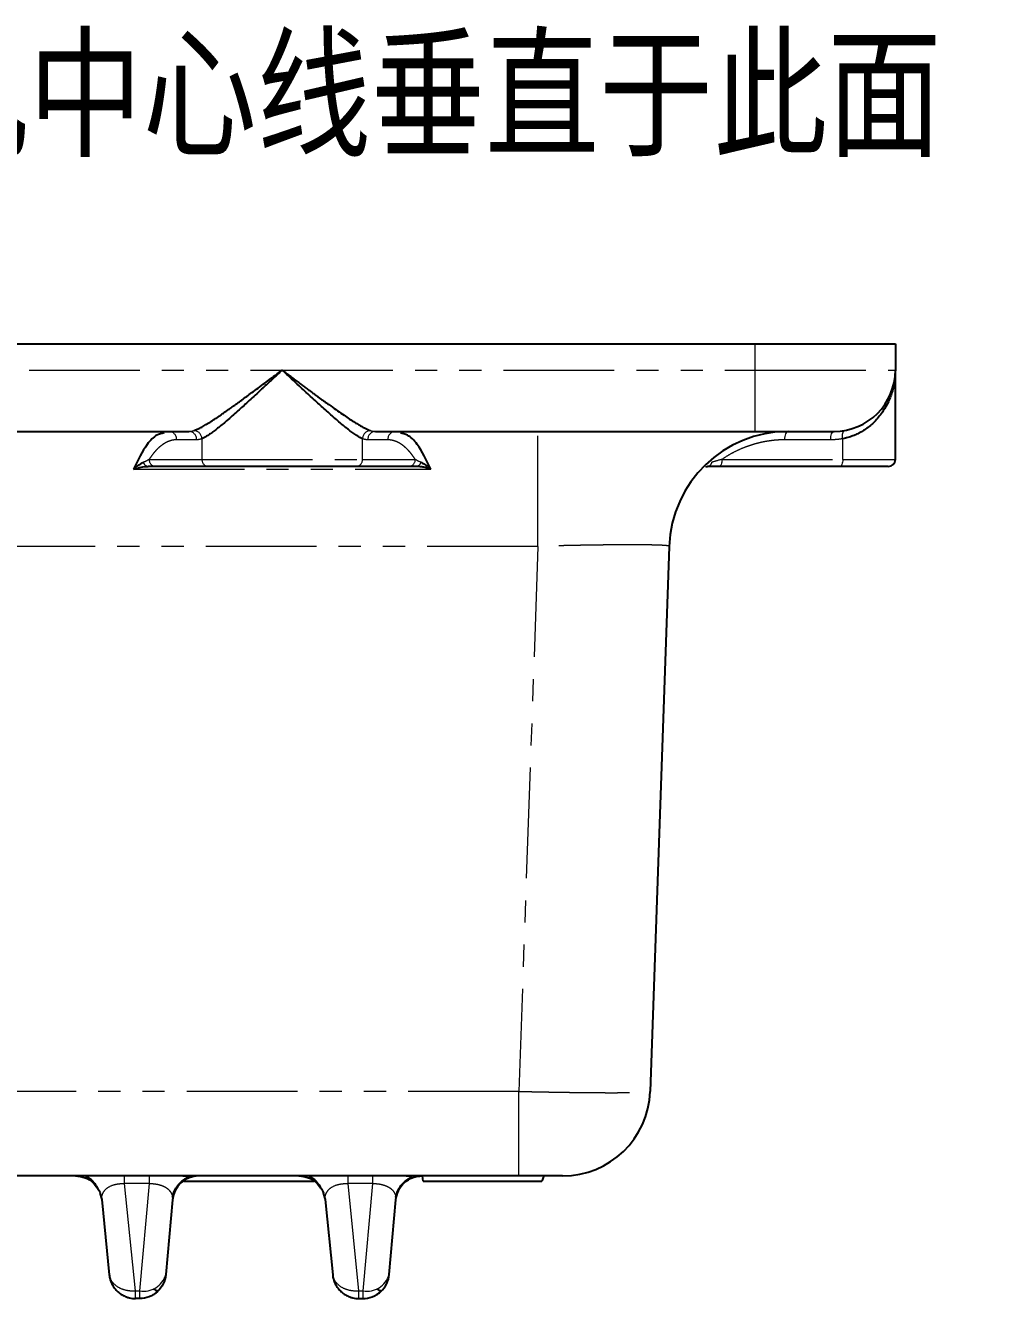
# Model space of a CAD drawing. Header units: millimetres. Extents: x 2028 to 3302, y -96 to 792.
# Drawn here: x 2440.1 to 2496.1, y 61.7 to 134.8 of the extents above; entities that cross this region are included whole.
import ezdxf

# ---------------------------------------------------------------- set-up
doc = ezdxf.new("R2010")
doc.units = ezdxf.units.MM
doc.linetypes.add('PHANTOM', pattern=[12.7, 6.35, -1.27, 1.27, -1.27, 1.27, -1.27])
doc.layers.get('0').update_dxf_attribs({"linetype": 'CONTINUOUS'})
doc.layers.add('dim', color=82, linetype='CONTINUOUS', lineweight=9)
doc.styles.get("Standard").update_dxf_attribs({"font": '', "width": 0.8})
doc.styles.get('Standard').set_extended_font_data('SimSun')
doc.dimstyles.new('111', dxfattribs={"dimtxt": 10, "dimasz": 7, "dimexe": 1.6, "dimexo": 0.8, "dimgap": 1, "dimtad": 1, "dimzin": 0, "dimdsep": 46, "dimtxsty": 'Standard', "dimcen": 0, "dimclrd": 3, "dimclre": 3, "dimclrt": 3, "dimadec": 0, "dimazin": 0, "dimtfac": 1, "dimtofl": 0, "dimtmove": 0, "dimatfit": 3, "dimfxl": 1, "dimtolj": 1, "dimlwd": 9, "dimlwe": 9, "dimarcsym": 0})

msp = doc.modelspace()

# ---------------------------------------------------------------- linework, layer by layer
at = {"color": 7, "linetype": 'Continuous', "lineweight": 25}
for p, q in [((2231.71, 116.522), (2481.955, 116.522)), ((2481.955, 116.522), (2489.995, 116.522)), ((2489.995, 116.522), (2489.995, 115.014)), ((2489.995, 109.889), (2489.995, 115.014)), ((2394.846, 111.497), (2449.469, 111.497)), ((2460.171, 111.497), (2481.955, 111.497)), ((2450.583, 109.487), (2447.557, 109.487)), ((2462.083, 109.487), (2459.057, 109.487)), ((2479.118, 109.47), (2479.214, 109.487)), ((2486.82, 109.487), (2479.887, 109.487)), ((2477.021, 104.901), (2475.929, 73.634)), ((2468.396, 68.784), (2245.27, 68.784)), ((2462.913, 68.483), (2462.86, 68.784)), ((2469.823, 68.784), (2469.717, 68.483)), ((2462.913, 68.483), (2469.717, 68.483)), ((2444.358, 67.804), (2444.468, 67.428)), ((2444.468, 67.428), (2444.903, 63.106)), ((2448.528, 67.412), (2448.142, 63.122)), ((2457.172, 67.802), (2457.282, 67.428)), ((2457.282, 67.428), (2457.717, 63.106)), ((2460.956, 63.122), (2461.342, 67.412)), ((2446.641, 61.749), (2446.403, 61.749)), ((2459.217, 61.749), (2459.454, 61.749))]:
    msp.add_line(p, q, dxfattribs=at)
at = {"color": 7, "linetype": 'PHANTOM', "lineweight": 18}
for p, q in [((2481.955, 115.014), (2481.955, 116.522)), ((2389.495, 115.014), (2454.82, 115.014)), ((2454.82, 115.014), (2481.955, 115.014)), ((2481.955, 111.497), (2481.955, 115.014)), ((2481.955, 115.014), (2489.995, 115.014)), ((2450.215, 111.075), (2450.215, 109.889)), ((2459.426, 109.889), (2459.426, 111.075)), ((2469.488, 104.901), (2469.488, 111.497)), ((2486.98, 109.889), (2486.98, 111.075)), ((2449.911, 111.014), (2448.764, 111.014)), ((2460.876, 111.014), (2459.729, 111.014)), ((2486.285, 111.014), (2483.657, 111.014)), ((2447.189, 109.889), (2450.215, 109.889)), ((2450.215, 109.889), (2459.426, 109.889)), ((2459.426, 109.889), (2462.452, 109.889)), ((2480.047, 109.889), (2486.98, 109.889)), ((2486.98, 109.889), (2489.995, 109.889)), ((2446.299, 109.334), (2463.342, 109.334)), ((2469.488, 104.901), (2244.178, 104.901)), ((2469.488, 104.901), (2468.396, 73.634)), ((2468.396, 73.634), (2245.27, 73.634)), ((2468.396, 68.784), (2468.396, 73.634)), ((2445.783, 68.343), (2445.783, 68.784)), ((2458.597, 68.343), (2458.597, 68.784)), ((2447.195, 68.343), (2445.783, 68.343)), ((2446.403, 62.191), (2445.783, 68.343)), ((2447.195, 68.343), (2446.641, 62.191)), ((2460.008, 68.343), (2458.597, 68.343)), ((2459.217, 62.191), (2458.597, 68.343)), ((2460.008, 68.343), (2459.454, 62.191)), ((2446.403, 62.191), (2446.641, 62.191)), ((2459.217, 62.191), (2459.454, 62.191))]:
    msp.add_line(p, q, dxfattribs=at)
at = {"color": 7, "linetype": 'PHANTOM', "lineweight": 18, "flags": 128}
for points in [[(2483.657, 111.014), (2483.661, 111.109), (2483.672, 111.199), (2483.69, 111.282), (2483.714, 111.356), (2483.743, 111.416), (2483.777, 111.46), (2483.813, 111.488), (2483.85, 111.497)], [(2486.285, 111.014), (2486.288, 111.109), (2486.299, 111.199), (2486.317, 111.282), (2486.341, 111.356), (2486.371, 111.416), (2486.404, 111.46), (2486.44, 111.488), (2486.478, 111.497)], [(2486.98, 111.075), (2486.971, 111.164), (2486.968, 111.25), (2486.972, 111.33), (2486.984, 111.4), (2487.002, 111.459), (2487.027, 111.505), (2487.056, 111.536), (2487.089, 111.55)], [(2480.047, 109.889), (2480.044, 109.81), (2480.035, 109.735), (2480.02, 109.665), (2480, 109.605), (2479.976, 109.555), (2479.948, 109.517), (2479.918, 109.495), (2479.887, 109.487)], [(2486.98, 109.889), (2486.977, 109.81), (2486.968, 109.735), (2486.953, 109.665), (2486.933, 109.605), (2486.909, 109.555), (2486.881, 109.517), (2486.851, 109.495), (2486.82, 109.487)]]:
    msp.add_lwpolyline(points, dxfattribs=at)
at = {"color": 7, "linetype": 'Continuous', "lineweight": 25}
for centre, radius, start, end in [((2486.478, 115.014), 3.518, 270, 0), ((2483.85, 104.663), 6.834, 90, 178), ((2489.593, 109.889), 0.402, 270, 0), ((2470.907, 73.809), 5.025, 270, 358), ((2450.03, 67.277), 1.507, 90, 174.85306)]:
    msp.add_arc(centre, radius, start, end, dxfattribs=at)
at = {"color": 7, "linetype": 'PHANTOM', "lineweight": 18}
for centre, radius, start, end in [((2448.301, 111.034), 0.464, 357.61396, 87.39628), ((2449.448, 111.034), 0.464, 357.61447, 87.39674), ((2449.715, 111.053), 0.501, 2.55138, 83.33589), ((2459.926, 111.053), 0.501, 96.66305, 177.44872), ((2460.192, 111.034), 0.464, 92.60326, 182.38553), ((2461.339, 111.034), 0.464, 92.60326, 182.38553), ((2447.16, 109.791), 0.305, 192.19937, 264.03244), ((2447.575, 109.873), 0.386, 177.61426, 267.39601), ((2450.601, 109.873), 0.386, 177.61426, 267.39601), ((2459.04, 109.873), 0.386, 272.60288, 2.38685), ((2462.066, 109.873), 0.386, 272.60288, 2.38685), ((2462.48, 109.791), 0.306, 275.96846, 347.79973), ((2479.177, 109.779), 0.295, 277.26871, 349.57654), ((2446.88, 63.482), 1.313, 259.50938, 344.07975), ((2459.693, 63.482), 1.313, 259.50931, 344.08008)]:
    msp.add_arc(centre, radius, start, end, dxfattribs=at)
at = {"color": 7, "linetype": 'Continuous', "lineweight": 25}
for points, knots in [([(2449.773, 111.55), (2449.799, 111.56), (2449.853, 111.58), (2449.943, 111.619), (2450.04, 111.665), (2450.146, 111.719), (2450.259, 111.78), (2450.381, 111.849), (2450.51, 111.926), (2450.648, 112.01), (2450.793, 112.102), (2450.947, 112.202), (2451.108, 112.31), (2451.278, 112.425), (2451.456, 112.547), (2451.641, 112.677), (2451.835, 112.814), (2452.143, 113.033), (2452.581, 113.351), (2453.209, 113.814), (2453.774, 114.233), (2454.332, 114.648), (2454.633, 114.874), (2454.82, 115.014)], [0, 0, 0, 0, 0.025073, 0.050863, 0.077399, 0.104711, 0.132823, 0.161759, 0.191541, 0.222189, 0.253721, 0.286154, 0.319503, 0.353783, 0.389006, 0.425184, 0.462329, 0.50045, 0.599884, 0.705212, 0.841176, 0.900925, 1, 1, 1, 1]), ([(2454.82, 115.014), (2454.749, 114.948), (2454.61, 114.819), (2454.411, 114.632), (2454.226, 114.46), (2454.057, 114.303), (2453.903, 114.159), (2453.764, 114.03), (2453.641, 113.915), (2453.336, 113.632), (2452.875, 113.21), (2452.239, 112.636), (2451.655, 112.123), (2451.203, 111.744), (2450.898, 111.507), (2450.696, 111.36), (2450.515, 111.239), (2450.352, 111.141), (2450.26, 111.097), (2450.215, 111.075)], [0, 0, 0, 0, 0.041248, 0.079629, 0.115144, 0.147792, 0.177574, 0.204489, 0.228538, 0.249722, 0.382599, 0.499528, 0.634074, 0.75055, 0.803994, 0.855469, 0.905156, 0.953259, 1, 1, 1, 1]), ([(2459.426, 111.075), (2459.401, 111.087), (2459.351, 111.11), (2459.269, 111.154), (2459.182, 111.205), (2459.087, 111.265), (2458.987, 111.332), (2458.88, 111.407), (2458.767, 111.49), (2458.647, 111.581), (2458.402, 111.773), (2457.986, 112.123), (2457.402, 112.636), (2456.766, 113.21), (2456.234, 113.697), (2455.756, 114.142), (2455.325, 114.544), (2455, 114.847), (2454.82, 115.014)], [0, 0, 0, 0, 0.0258139, 0.052017, 0.07865, 0.1057515, 0.1333582, 0.1615047, 0.190224, 0.2195467, 0.249502, 0.3659383, 0.5005208, 0.6174081, 0.750323, 0.8131471, 0.8963732, 1, 1, 1, 1]), ([(2454.82, 115.014), (2454.905, 114.951), (2455.071, 114.826), (2455.315, 114.642), (2455.549, 114.466), (2455.774, 114.297), (2455.989, 114.135), (2456.194, 113.982), (2456.389, 113.837), (2456.575, 113.7), (2456.751, 113.571), (2456.917, 113.45), (2457.074, 113.337), (2457.22, 113.231), (2457.357, 113.133), (2457.485, 113.042), (2457.829, 112.796), (2458.349, 112.43), (2458.874, 112.084), (2459.207, 111.88), (2459.403, 111.768), (2459.578, 111.676), (2459.734, 111.602), (2459.824, 111.567), (2459.868, 111.55)], [0, 0, 0, 0, 0.044708, 0.087787, 0.129236, 0.169056, 0.207247, 0.24381, 0.278745, 0.312053, 0.343735, 0.373791, 0.402223, 0.42903, 0.454216, 0.477781, 0.499727, 0.647329, 0.777391, 0.825804, 0.872175, 0.916595, 0.959165, 1, 1, 1, 1]), ([(2489.995, 115.014), (2489.994, 114.947), (2489.993, 114.819), (2489.98, 114.632), (2489.961, 114.46), (2489.938, 114.303), (2489.912, 114.159), (2489.884, 114.03), (2489.855, 113.915), (2489.778, 113.632), (2489.62, 113.21), (2489.301, 112.636), (2488.897, 112.123), (2488.473, 111.744), (2488.117, 111.507), (2487.847, 111.36), (2487.567, 111.239), (2487.28, 111.141), (2487.079, 111.097), (2486.98, 111.075)], [0, 0, 0, 0, 0.0412495, 0.0796318, 0.1151471, 0.1477954, 0.1775769, 0.2044916, 0.2285399, 0.2497221, 0.3825987, 0.4995281, 0.6340741, 0.7505506, 0.8039945, 0.8554689, 0.9051561, 0.9532587, 1, 1, 1, 1]), ([(2448.041, 111.407), (2447.903, 111.377), (2447.568, 111.304), (2446.957, 110.702), (2446.548, 109.853), (2446.299, 109.334)], [0, 0, 0, 0, 0.215183, 0.520834, 1, 1, 1, 1]), ([(2463.342, 109.334), (2463.092, 109.852), (2462.684, 110.701), (2462.073, 111.303), (2461.738, 111.376), (2461.599, 111.407)], [0, 0, 0, 0, 0.478762, 0.783889, 1, 1, 1, 1]), ([(2481.955, 111.497), (2482.026, 111.497), (2482.211, 111.497), (2482.555, 111.497), (2482.999, 111.497), (2483.472, 111.497), (2484.087, 111.497), (2484.652, 111.497), (2485.16, 111.497), (2485.564, 111.497), (2485.947, 111.497), (2486.197, 111.497), (2486.342, 111.497), (2486.425, 111.497), (2486.471, 111.497), (2486.476, 111.497), (2486.478, 111.497)], [0, 0, 0, 0, 0.029855, 0.077913, 0.145556, 0.219194, 0.285081, 0.426217, 0.500103, 0.573791, 0.680335, 0.78471, 0.82923, 0.890252, 0.954281, 1, 1, 1, 1]), ([(2446.299, 109.335), (2446.333, 109.366), (2446.398, 109.427), (2446.499, 109.507), (2446.597, 109.576), (2446.691, 109.635), (2446.779, 109.685), (2446.835, 109.713), (2446.862, 109.726)], [0, 0, 0, 0, 0.1785, 0.352845, 0.522432, 0.686834, 0.845921, 1, 1, 1, 1]), ([(2462.779, 109.726), (2462.807, 109.712), (2462.865, 109.683), (2462.958, 109.63), (2463.047, 109.574), (2463.128, 109.516), (2463.201, 109.46), (2463.271, 109.399), (2463.318, 109.356), (2463.342, 109.334)], [0, 0, 0, 0, 0.161164, 0.327718, 0.499967, 0.624841, 0.750441, 0.875687, 1, 1, 1, 1]), ([(2447.557, 109.487), (2447.533, 109.487), (2447.486, 109.487), (2447.406, 109.487), (2447.32, 109.487), (2447.229, 109.487), (2447.162, 109.487), (2447.129, 109.487)], [0, 0, 0, 0, 0.217174, 0.424859, 0.6239, 0.815254, 1, 1, 1, 1]), ([(2459.057, 109.487), (2459.027, 109.487), (2458.967, 109.487), (2458.865, 109.487), (2458.755, 109.487), (2458.636, 109.487), (2458.508, 109.487), (2458.276, 109.487), (2457.907, 109.487), (2457.362, 109.487), (2456.762, 109.487), (2455.924, 109.487), (2454.82, 109.487), (2453.717, 109.487), (2452.879, 109.487), (2452.279, 109.487), (2451.734, 109.487), (2451.314, 109.487), (2451.001, 109.487), (2450.769, 109.487), (2450.645, 109.487), (2450.583, 109.487)], [0, 0, 0, 0, 0.0204815, 0.0408742, 0.0612237, 0.081576, 0.1019771, 0.1224726, 0.1863165, 0.2502092, 0.3140531, 0.3779459, 0.5000168, 0.6220878, 0.6859317, 0.7498244, 0.8136683, 0.877561, 0.9184242, 0.9591145, 1, 1, 1, 1]), ([(2462.512, 109.487), (2462.484, 109.487), (2462.428, 109.487), (2462.351, 109.487), (2462.278, 109.487), (2462.208, 109.487), (2462.143, 109.487), (2462.103, 109.487), (2462.083, 109.487)], [0, 0, 0, 0, 0.15353, 0.311517, 0.474603, 0.64337, 0.818345, 1, 1, 1, 1]), ([(2463.342, 109.334), (2463.298, 109.348), (2463.212, 109.375), (2463.082, 109.409), (2462.952, 109.438), (2462.813, 109.463), (2462.665, 109.483), (2462.562, 109.485), (2462.512, 109.487)], [0, 0, 0, 0, 0.154627, 0.309551, 0.463902, 0.616887, 0.810968, 1, 1, 1, 1]), ([(2479.887, 109.487), (2479.834, 109.487), (2479.731, 109.487), (2479.584, 109.487), (2479.45, 109.487), (2479.326, 109.487), (2479.251, 109.487), (2479.214, 109.487)], [0, 0, 0, 0, 0.217174, 0.424859, 0.6239, 0.815254, 1, 1, 1, 1]), ([(2489.593, 109.487), (2489.592, 109.487), (2489.59, 109.487), (2489.574, 109.487), (2489.549, 109.487), (2489.513, 109.487), (2489.467, 109.487), (2489.37, 109.487), (2489.185, 109.487), (2488.852, 109.487), (2488.436, 109.487), (2488.001, 109.487), (2487.587, 109.487), (2487.216, 109.487), (2486.952, 109.487), (2486.82, 109.487)], [0, 0, 0, 0, 0.040919, 0.081665, 0.12233, 0.163006, 0.203784, 0.244757, 0.372347, 0.500034, 0.627623, 0.75531, 0.836974, 0.918292, 1, 1, 1, 1]), ([(2442.968, 68.784), (2443.151, 68.764), (2443.518, 68.722), (2443.96, 68.462), (2444.131, 68.208), (2444.199, 68.107)], [0, 0, 0, 0, 0.376231, 0.752459, 1, 1, 1, 1]), ([(2444.092, 68.784), (2443.896, 68.785), (2443.653, 68.786), (2443.55, 68.782), (2443.55, 68.769), (2443.692, 68.698), (2444.061, 68.424), (2444.267, 68.024), (2444.38, 67.805)], [0, 0, 0, 0, 0.231303, 0.286226, 0.352914, 0.522012, 0.73867, 1, 1, 1, 1]), ([(2448.523, 67.557), (2448.556, 67.681), (2448.619, 67.922), (2448.806, 68.223), (2449.013, 68.445), (2449.206, 68.593), (2449.349, 68.68), (2449.438, 68.74), (2449.356, 68.76), (2449.16, 68.782), (2448.908, 68.784), (2448.703, 68.784), (2448.683, 68.784)], [0, 0, 0, 0, 0.093707, 0.18118, 0.260276, 0.331988, 0.400127, 0.469916, 0.624986, 0.794612, 0.980203, 1, 1, 1, 1]), ([(2455.782, 68.784), (2455.965, 68.764), (2456.332, 68.722), (2456.774, 68.462), (2456.944, 68.209), (2457.012, 68.108)], [0, 0, 0, 0, 0.376713, 0.753428, 1, 1, 1, 1]), ([(2456.898, 68.784), (2456.702, 68.785), (2456.459, 68.786), (2456.359, 68.782), (2456.361, 68.769), (2456.505, 68.698), (2456.875, 68.423), (2457.082, 68.022), (2457.194, 67.803)], [0, 0, 0, 0, 0.233285, 0.28796, 0.354386, 0.522958, 0.739135, 1, 1, 1, 1]), ([(2461.336, 67.562), (2461.369, 67.687), (2461.433, 67.927), (2461.621, 68.226), (2461.827, 68.448), (2462.02, 68.594), (2462.163, 68.681), (2462.251, 68.74), (2462.169, 68.761), (2461.972, 68.782), (2461.722, 68.784), (2461.521, 68.784), (2461.505, 68.784)], [0, 0, 0, 0, 0.094152, 0.182021, 0.261444, 0.333398, 0.401702, 0.471604, 0.627005, 0.797189, 0.983551, 1, 1, 1, 1]), ([(2461.342, 67.412), (2461.357, 67.581), (2461.403, 67.759), (2461.565, 68.098), (2461.683, 68.258), (2461.971, 68.521), (2462.14, 68.624), (2462.493, 68.755), (2462.674, 68.784), (2462.844, 68.784)], [0, 0, 0, 0, 0.25, 0.25, 0.5, 0.5, 0.75, 0.75, 1, 1, 1, 1]), ([(2470.907, 68.784), (2470.906, 68.784), (2470.904, 68.784), (2470.889, 68.784), (2470.864, 68.784), (2470.83, 68.784), (2470.786, 68.784), (2470.692, 68.784), (2470.51, 68.784), (2470.184, 68.784), (2469.785, 68.784), (2469.385, 68.784), (2469.022, 68.784), (2468.712, 68.784), (2468.501, 68.784), (2468.396, 68.784)], [0, 0, 0, 0, 0.040297, 0.080281, 0.120108, 0.15994, 0.199937, 0.240257, 0.370096, 0.500058, 0.629884, 0.759859, 0.840079, 0.919698, 1, 1, 1, 1]), ([(2449.181, 68.483), (2449.256, 68.483), (2449.371, 68.483), (2450.073, 68.483), (2450.8, 68.483), (2451.704, 68.483), (2453.015, 68.483), (2454.749, 68.483), (2456.044, 68.483), (2456.65, 68.483)], [0, 0, 0, 0, 0.197433, 0.303788, 0.41246, 0.521193, 0.627725, 0.825759, 1, 1, 1, 1]), ([(2444.903, 63.106), (2444.908, 63.065), (2444.918, 62.985), (2444.944, 62.872), (2444.975, 62.77), (2445.01, 62.678), (2445.078, 62.529), (2445.195, 62.34), (2445.393, 62.126), (2445.62, 61.958), (2445.849, 61.849), (2446.051, 61.787), (2446.227, 61.755), (2446.345, 61.751), (2446.403, 61.749)], [0, 0, 0, 0, 0.055928, 0.108343, 0.156902, 0.201336, 0.241445, 0.377985, 0.500043, 0.634801, 0.758643, 0.840956, 0.921212, 1, 1, 1, 1]), ([(2448.142, 63.122), (2448.125, 62.936), (2448.074, 62.754), (2447.909, 62.421), (2447.795, 62.27), (2447.52, 62.019), (2447.359, 61.919), (2447.013, 61.784), (2446.827, 61.749), (2446.641, 61.749)], [0, 0, 0, 0, 0.25, 0.25, 0.5, 0.5, 0.75, 0.75, 1, 1, 1, 1]), ([(2457.717, 63.106), (2457.722, 63.065), (2457.732, 62.985), (2457.758, 62.872), (2457.789, 62.77), (2457.824, 62.678), (2457.891, 62.529), (2458.009, 62.34), (2458.207, 62.126), (2458.434, 61.958), (2458.662, 61.849), (2458.865, 61.787), (2459.041, 61.755), (2459.159, 61.751), (2459.217, 61.749)], [0, 0, 0, 0, 0.055928, 0.108343, 0.156902, 0.201336, 0.241445, 0.377985, 0.500043, 0.634801, 0.758643, 0.840956, 0.921212, 1, 1, 1, 1]), ([(2459.454, 61.749), (2459.625, 61.749), (2459.807, 61.779), (2460.161, 61.912), (2460.331, 62.015), (2460.618, 62.279), (2460.734, 62.439), (2460.896, 62.777), (2460.941, 62.954), (2460.956, 63.122)], [0, 0, 0, 0, 0.25, 0.25, 0.5, 0.5, 0.75, 0.75, 1, 1, 1, 1]), ([(2447.38, 61.947), (2447.442, 61.983), (2447.529, 62.035), (2447.614, 62.108), (2447.652, 62.147), (2447.668, 62.172), (2447.663, 62.19), (2447.591, 62.198), (2447.497, 62.265), (2447.428, 62.313)], [0, 0, 0, 0, 0.183614, 0.258762, 0.319366, 0.375294, 0.435724, 0.587149, 1, 1, 1, 1]), ([(2460.194, 61.947), (2460.255, 61.983), (2460.343, 62.035), (2460.428, 62.108), (2460.466, 62.147), (2460.481, 62.172), (2460.476, 62.19), (2460.405, 62.198), (2460.311, 62.265), (2460.242, 62.313)], [0, 0, 0, 0, 0.18361, 0.258758, 0.319366, 0.375292, 0.435724, 0.587149, 1, 1, 1, 1])]:
    msp.add_open_spline(points, degree=3, knots=knots, dxfattribs=at)
at = {"color": 7, "linetype": 'PHANTOM', "lineweight": 18}
for points in [[(2449.469, 111.497), (2449.57, 111.497), (2449.672, 111.515), (2449.773, 111.55)], [(2459.868, 111.55), (2459.969, 111.515), (2460.07, 111.497), (2460.171, 111.497)], [(2447.189, 109.889), (2447.095, 109.834), (2446.99, 109.778), (2446.862, 109.726)], [(2462.779, 109.726), (2462.65, 109.778), (2462.545, 109.834), (2462.452, 109.889)], [(2480.047, 109.889), (2479.833, 109.834), (2479.636, 109.778), (2479.467, 109.726)]]:
    msp.add_open_spline(points, degree=3, dxfattribs=at)
for points, knots in [([(2450.215, 111.075), (2450.19, 111.066), (2450.139, 111.047), (2450.064, 111.029), (2449.988, 111.017), (2449.937, 111.015), (2449.911, 111.014)], [0, 0, 0, 0, 0.249973, 0.499696, 0.74957, 1, 1, 1, 1]), ([(2459.729, 111.014), (2459.704, 111.015), (2459.653, 111.017), (2459.577, 111.029), (2459.501, 111.047), (2459.451, 111.066), (2459.426, 111.075)], [0, 0, 0, 0, 0.25043, 0.500304, 0.750027, 1, 1, 1, 1]), ([(2486.98, 111.075), (2486.923, 111.066), (2486.808, 111.047), (2486.634, 111.029), (2486.46, 111.017), (2486.343, 111.015), (2486.285, 111.014)], [0, 0, 0, 0, 0.249973, 0.499696, 0.74957, 1, 1, 1, 1]), ([(2448.764, 111.014), (2448.73, 111.014), (2448.66, 111.012), (2448.556, 110.998), (2448.452, 110.975), (2448.349, 110.943), (2448.246, 110.902), (2448.143, 110.852), (2448.041, 110.793), (2447.906, 110.703), (2447.74, 110.57), (2447.548, 110.376), (2447.364, 110.153), (2447.247, 109.977), (2447.189, 109.889)], [0, 0, 0, 0, 0.062876, 0.125612, 0.188284, 0.25097, 0.313747, 0.37669, 0.439877, 0.503382, 0.629592, 0.754009, 0.877262, 1, 1, 1, 1]), ([(2462.452, 109.889), (2462.423, 109.933), (2462.365, 110.023), (2462.276, 110.146), (2462.185, 110.263), (2462.093, 110.371), (2461.998, 110.471), (2461.901, 110.564), (2461.802, 110.648), (2461.668, 110.75), (2461.499, 110.856), (2461.292, 110.947), (2461.085, 111.004), (2460.946, 111.011), (2460.876, 111.014)], [0, 0, 0, 0, 0.061245, 0.122549, 0.183992, 0.245656, 0.307621, 0.369967, 0.432771, 0.496109, 0.622889, 0.748722, 0.874219, 1, 1, 1, 1]), ([(2483.657, 111.014), (2483.578, 111.014), (2483.418, 111.012), (2483.18, 110.998), (2482.942, 110.975), (2482.706, 110.943), (2482.47, 110.902), (2482.235, 110.852), (2482, 110.793), (2481.69, 110.703), (2481.311, 110.57), (2480.871, 110.376), (2480.448, 110.153), (2480.181, 109.977), (2480.047, 109.889)], [0, 0, 0, 0, 0.062876, 0.125612, 0.188284, 0.25097, 0.313747, 0.37669, 0.439877, 0.503382, 0.629592, 0.754009, 0.877262, 1, 1, 1, 1]), ([(2477.021, 104.901), (2477.02, 104.904), (2477.018, 104.909), (2477.005, 104.917), (2476.983, 104.924), (2476.953, 104.931), (2476.914, 104.937), (2476.866, 104.943), (2476.81, 104.948), (2476.745, 104.953), (2476.671, 104.958), (2476.589, 104.962), (2476.499, 104.966), (2476.401, 104.97), (2476.294, 104.973), (2476.18, 104.977), (2476.058, 104.979), (2475.928, 104.982), (2475.791, 104.984), (2475.646, 104.985), (2475.494, 104.987), (2475.336, 104.988), (2475.17, 104.989), (2474.998, 104.989), (2474.819, 104.989), (2474.634, 104.989), (2474.443, 104.989), (2474.246, 104.988), (2474.044, 104.987), (2473.836, 104.985), (2473.623, 104.984), (2473.406, 104.982), (2473.184, 104.979), (2472.957, 104.977), (2472.727, 104.973), (2472.492, 104.97), (2472.255, 104.966), (2472.014, 104.962), (2471.77, 104.958), (2471.523, 104.953), (2471.274, 104.948), (2471.022, 104.943), (2470.769, 104.937), (2470.515, 104.931), (2470.259, 104.924), (2470.003, 104.917), (2469.745, 104.909), (2469.574, 104.904), (2469.488, 104.901)], [0, 0, 0, 0, 0.021769, 0.043534, 0.065295, 0.087053, 0.108807, 0.130558, 0.152306, 0.174051, 0.195793, 0.217533, 0.23927, 0.261005, 0.282739, 0.30447, 0.3262, 0.347928, 0.369655, 0.391381, 0.413106, 0.43483, 0.456554, 0.478277, 0.5, 0.521723, 0.543446, 0.56517, 0.586894, 0.608619, 0.630345, 0.652072, 0.6738, 0.69553, 0.717261, 0.738995, 0.76073, 0.782467, 0.804207, 0.825949, 0.847694, 0.869442, 0.891193, 0.912947, 0.934705, 0.956466, 0.978231, 1, 1, 1, 1]), ([(2468.396, 73.634), (2468.481, 73.632), (2468.653, 73.628), (2468.91, 73.622), (2469.166, 73.617), (2469.421, 73.612), (2469.675, 73.606), (2469.928, 73.602), (2470.179, 73.597), (2470.428, 73.593), (2470.674, 73.588), (2470.918, 73.585), (2471.159, 73.581), (2471.396, 73.578), (2471.63, 73.574), (2471.861, 73.572), (2472.087, 73.569), (2472.309, 73.567), (2472.526, 73.565), (2472.739, 73.563), (2472.946, 73.562), (2473.149, 73.561), (2473.345, 73.56), (2473.536, 73.56), (2473.721, 73.56), (2473.9, 73.56), (2474.072, 73.56), (2474.238, 73.561), (2474.397, 73.562), (2474.549, 73.563), (2474.694, 73.565), (2474.831, 73.567), (2474.961, 73.569), (2475.084, 73.572), (2475.198, 73.574), (2475.305, 73.578), (2475.403, 73.581), (2475.494, 73.585), (2475.576, 73.588), (2475.649, 73.593), (2475.715, 73.597), (2475.771, 73.602), (2475.82, 73.606), (2475.859, 73.612), (2475.89, 73.617), (2475.912, 73.622), (2475.926, 73.628), (2475.928, 73.632), (2475.929, 73.634)], [0, 0, 0, 0, 0.02174, 0.04348, 0.06522, 0.086959, 0.108699, 0.130439, 0.152178, 0.173917, 0.195656, 0.217396, 0.239135, 0.260874, 0.282613, 0.304352, 0.32609, 0.347829, 0.369568, 0.391307, 0.413045, 0.434784, 0.456523, 0.478261, 0.5, 0.521739, 0.543477, 0.565216, 0.586955, 0.608693, 0.630432, 0.652171, 0.67391, 0.695648, 0.717387, 0.739126, 0.760865, 0.782604, 0.804344, 0.826083, 0.847822, 0.869561, 0.891301, 0.913041, 0.93478, 0.95652, 0.97826, 1, 1, 1, 1]), ([(2447.195, 68.784), (2447.195, 68.784), (2447.195, 68.74), (2447.195, 68.582), (2447.195, 68.47), (2447.195, 68.343)], [0, 0, 0, 0, 0.5, 0.5, 1, 1, 1, 1]), ([(2460.008, 68.784), (2460.008, 68.784), (2460.008, 68.74), (2460.008, 68.582), (2460.008, 68.47), (2460.008, 68.343)], [0, 0, 0, 0, 0.5, 0.5, 1, 1, 1, 1]), ([(2444.468, 67.428), (2444.457, 67.536), (2444.47, 67.643), (2444.549, 67.849), (2444.616, 67.949), (2444.819, 68.13), (2444.957, 68.211), (2445.229, 68.296), (2445.331, 68.318), (2445.549, 68.345), (2445.666, 68.349), (2445.783, 68.343)], [0, 0, 0, 0, 0.25, 0.25, 0.5, 0.5, 0.75, 0.75, 0.875, 0.875, 1, 1, 1, 1]), ([(2447.195, 68.343), (2447.217, 68.343), (2447.284, 68.345), (2447.417, 68.341), (2447.588, 68.322), (2447.763, 68.284), (2447.92, 68.234), (2448.058, 68.173), (2448.161, 68.115), (2448.263, 68.04), (2448.36, 67.946), (2448.447, 67.822), (2448.504, 67.689), (2448.533, 67.552), (2448.53, 67.459), (2448.528, 67.412)], [0, 0, 0, 0, 0.0184179, 0.0548183, 0.1104066, 0.1695549, 0.233554, 0.3019512, 0.3736365, 0.4194078, 0.5229912, 0.6392159, 0.7579947, 0.8784745, 1, 1, 1, 1]), ([(2457.282, 67.428), (2457.271, 67.536), (2457.283, 67.643), (2457.363, 67.849), (2457.43, 67.949), (2457.633, 68.13), (2457.771, 68.211), (2458.043, 68.296), (2458.144, 68.318), (2458.363, 68.345), (2458.48, 68.349), (2458.597, 68.343)], [0, 0, 0, 0, 0.25, 0.25, 0.5, 0.5, 0.75, 0.75, 0.875, 0.875, 1, 1, 1, 1]), ([(2460.008, 68.343), (2460.031, 68.343), (2460.097, 68.345), (2460.231, 68.341), (2460.402, 68.322), (2460.576, 68.284), (2460.734, 68.234), (2460.871, 68.173), (2460.975, 68.115), (2461.077, 68.04), (2461.174, 67.946), (2461.261, 67.822), (2461.318, 67.689), (2461.347, 67.552), (2461.344, 67.459), (2461.342, 67.412)], [0, 0, 0, 0, 0.018418, 0.054818, 0.110407, 0.169555, 0.233554, 0.301951, 0.373637, 0.419408, 0.522991, 0.639216, 0.757995, 0.878474, 1, 1, 1, 1]), ([(2444.903, 63.106), (2444.916, 62.974), (2444.965, 62.845), (2445.127, 62.613), (2445.241, 62.509), (2445.516, 62.341), (2445.677, 62.277), (2446.027, 62.197), (2446.215, 62.181), (2446.403, 62.191)], [0, 0, 0, 0, 0.25, 0.25, 0.5, 0.5, 0.75, 0.75, 1, 1, 1, 1]), ([(2457.717, 63.106), (2457.73, 62.974), (2457.779, 62.845), (2457.941, 62.613), (2458.054, 62.509), (2458.329, 62.341), (2458.491, 62.277), (2458.841, 62.197), (2459.029, 62.181), (2459.217, 62.191)], [0, 0, 0, 0, 0.25, 0.25, 0.5, 0.5, 0.75, 0.75, 1, 1, 1, 1]), ([(2446.403, 61.749), (2446.403, 61.75), (2446.403, 61.752), (2446.403, 61.766), (2446.403, 61.786), (2446.403, 61.81), (2446.403, 61.836), (2446.403, 61.876), (2446.403, 61.93), (2446.403, 62.008), (2446.403, 62.076), (2446.403, 62.132), (2446.403, 62.161), (2446.403, 62.176), (2446.403, 62.183), (2446.403, 62.187), (2446.403, 62.189), (2446.403, 62.19), (2446.403, 62.191)], [0, 0, 0, 0, 0.105192, 0.201788, 0.289594, 0.368542, 0.438658, 0.500036, 0.648026, 0.752423, 0.877087, 0.938799, 0.969468, 0.984751, 0.99238, 0.996191, 0.998096, 1, 1, 1, 1]), ([(2446.641, 62.191), (2446.64, 62.162), (2446.64, 62.105), (2446.64, 62.029), (2446.64, 61.961), (2446.64, 61.903), (2446.64, 61.854), (2446.64, 61.815), (2446.64, 61.785), (2446.64, 61.764), (2446.64, 61.752), (2446.64, 61.75), (2446.641, 61.749)], [0, 0, 0, 0, 0.105066, 0.20993, 0.314213, 0.417546, 0.51958, 0.619988, 0.718476, 0.814783, 0.908686, 1, 1, 1, 1]), ([(2459.217, 61.749), (2459.217, 61.749), (2459.217, 61.794), (2459.217, 61.952), (2459.217, 62.064), (2459.217, 62.191)], [0, 0, 0, 0, 0.5, 0.5, 1, 1, 1, 1]), ([(2459.454, 62.191), (2459.454, 62.162), (2459.454, 62.105), (2459.454, 62.029), (2459.454, 61.961), (2459.454, 61.903), (2459.454, 61.854), (2459.454, 61.815), (2459.454, 61.785), (2459.454, 61.764), (2459.454, 61.752), (2459.454, 61.75), (2459.454, 61.749)], [0, 0, 0, 0, 0.105066, 0.20993, 0.314213, 0.417546, 0.51958, 0.619988, 0.718476, 0.814783, 0.908686, 1, 1, 1, 1])]:
    msp.add_open_spline(points, degree=3, knots=knots, dxfattribs=at)
at = {"color": 7, "linetype": 'Continuous', "lineweight": 25}
msp.add_open_spline([(2446.299, 109.334), (2446.583, 109.426), (2446.876, 109.487), (2447.129, 109.487)], degree=3, dxfattribs=at)

# ---------------------------------------------------------------- texts
at = {"layer": 'dim', "color": 3, "lineweight": 18, "insert": (2410.814, 133.895), "char_height": 6, "attachment_point": 1}
msp.add_mtext('4处腰型孔中心线垂直于此面', dxfattribs=at)

# ---------------------------------------------------------------- leaders
at = {"layer": 'dim', "color": 6, "lineweight": 18, "annotation_type": 0, "has_hookline": 1, "hookline_direction": 0, "text_width": 85.274}
msp.add_leader([(2385.819, 98.228), (2404.679, 130.895), (2410.314, 130.895)], dimstyle='111', override={"dimtxt": 2.5, "dimasz": 2, "dimexe": 0.49975, "dimexo": 0.49975, "dimgap": 0.49975, "dimtad": 0}, dxfattribs=at)

doc.saveas('drawing.dxf')
